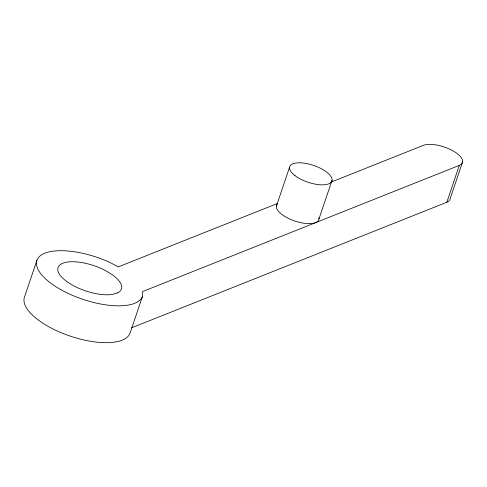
<?xml version="1.0" encoding="UTF-8"?>
<svg xmlns="http://www.w3.org/2000/svg" width="487" height="487" viewBox="0 0 487 487"><rect width="100%" height="100%" fill="white"/><g stroke="black" fill="none" stroke-linecap="round" stroke-linejoin="round"><path stroke-width="0.73" d="M36.945 260.253L24.472 297.107A55.774 22.152 18.7 0 0 69.842 335.987A55.774 22.152 18.7 0 0 130.047 333.12L142.521 296.273L142.618 291.561L459.302 165.403A22.311 8.863 18.7 0 0 452.855 150.787A22.311 8.863 18.7 0 0 423.398 145.339L330.874 182.199M276.354 206.22L289.485 167.431M318.955 219.01L332.085 180.22M131.557 327.842L446.829 202.251L459.302 165.403M462.65 161.763L450.177 198.617A22.311 8.863 18.7 0 1 446.829 202.251M277.194 203.584L118.268 266.894L110.561 262.761A55.774 22.152 18.7 0 0 39.033 256.905A55.774 22.152 18.7 0 0 77.743 297.49A55.774 22.152 18.7 0 0 142.521 296.273M318.9 217.78A22.311 8.863 18.7 0 1 295.274 221.165A22.311 8.863 18.7 0 1 277.334 204.114M117.665 292.857L112.68 294.373A33.463 13.289 18.7 0 1 69.538 283.391A33.463 13.289 18.7 0 1 63.267 263.041A33.463 13.289 18.7 0 1 105.314 270.48L112.016 274.528A33.463 13.289 18.7 0 1 117.665 292.857M295.025 175.655A22.311 8.863 18.7 0 0 331.099 182.327A22.311 8.863 18.7 0 0 306.226 163.492A22.311 8.863 18.7 0 0 295.025 175.655"/></g></svg>
